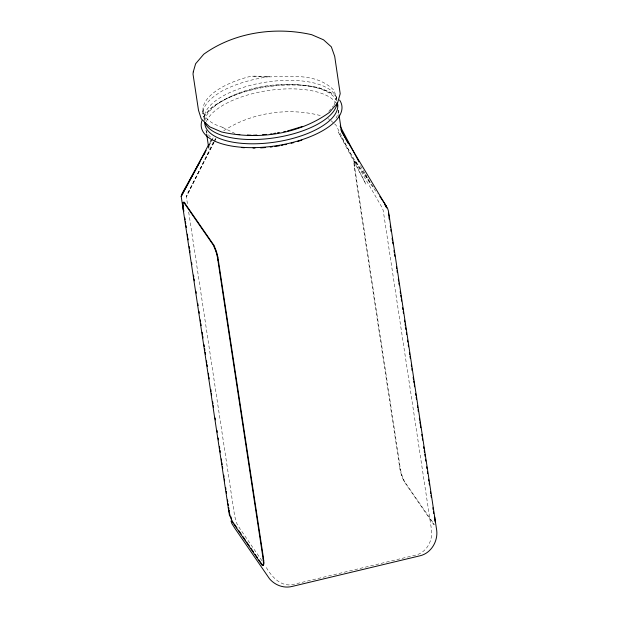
<?xml version="1.0" encoding="UTF-8"?>
<svg xmlns="http://www.w3.org/2000/svg" width="618" height="618" viewBox="0 0 618 618"><rect width="100%" height="100%" fill="white"/><g stroke="black" fill="none" stroke-linecap="round" stroke-linejoin="round"><path stroke-width="0.46" stroke-dasharray="3.09 2.32" d="M353.998 163.7L354.129 162.163L354.902 161.244L354.423 163.6L354.84 168.359L400.449 469.386L401.916 475.25L404.442 481.36L434.153 524.342L433.728 524.443L404.017 481.461L401.491 475.35L400.016 469.487L354.415 168.459L353.998 163.7L354.423 163.6M209.232 146.319L210.947 140.371L209.147 143.762M334.168 105.06L336.37 97.412L334.044 90.321C312.391 68.606 278.919 79.761 251.928 76.068L269.718 76.578C253.195 78.926 236.887 83.245 222.032 91.008C213.426 96.393 203.67 102.974 202.418 113.944L202.951 109.687L204.62 120.765M213.318 142.047L186.373 196.756L187.524 204.38M214.075 142.171L186.373 196.756L187.069 194.33L214.029 142.179M214.508 141.313L216.238 137.907L214.678 139.73M214.469 141.321L216.238 137.907M203.67 116.98L211.804 107.462C242.333 85.469 283.415 79.668 319.707 87.918L332.306 93.689M328.784 111.348L333.565 105.755M223.731 130.753C251.85 112.383 288.93 107.107 321.252 115.798M373.326 186.976L356.138 161.931L355.01 161.306L377.196 193.334M354.129 162.163L354.554 162.063M355.705 162.032L356.138 161.931M354.099 165.848L354.523 165.74M354.415 168.459L354.84 168.359M399.506 466.582L399.931 466.482M400.016 469.487L400.449 469.386M400.696 472.476L401.128 472.376M401.491 475.35L401.916 475.25M402.349 477.923L402.774 477.814M403.206 480.001L403.639 479.9M404.017 481.461L404.442 481.36M433.033 523.716L433.457 523.608M354.469 161.352L355.435 161.205M433.728 524.443L434.261 524.396M327.965 118.702L329.641 119.428M222.557 127.393L236.988 134.461M331.055 120.703L333.874 123.252M334.585 123.886L335.991 125.16L365.941 184.187L338.2 131.897L382.48 208.274L383.214 210.514L431.526 529.935C432.894 540.449 426.752 552.276 416.045 555.01L294.322 584.188C281.012 588.081 270.715 575.961 265.23 565.532M261.978 560.796L239.745 528.421L236.941 523.77L234.678 516.177L188.683 212.013M360.495 165.655L370.213 183.16L364.373 172.09M336.37 97.412L336.756 99.962M338.301 110.189L338.857 113.89M206.088 130.429L206.505 133.202M204.241 120.062A67.153 28.165 -8.6 0 1 266.204 82.117A67.153 28.165 -8.6 0 1 337.011 99.807M222.696 127.316A67.285 28.219 -8.6 0 1 251.889 76.006M203.585 116.98A71.062 29.811 -8.6 0 1 267.81 86.752A71.062 29.811 -8.6 0 1 337.25 97.32M338.448 110.166A67.153 28.165 -8.6 0 1 334.794 119.946M210.522 137.034A67.153 28.165 -8.6 0 1 205.964 130.398M206.389 121.653A67.153 28.165 -8.6 0 1 268.93 90.421A67.153 28.165 -8.6 0 1 336.138 103.059M204.844 120.819A67.153 28.165 -8.6 0 1 267.664 86.257A67.153 28.165 -8.6 0 1 336.887 101.367M213.14 137.806L209.487 144.504L213.14 137.806"/><path stroke-width="0.93" d="M183.152 209.502L182.735 204.743L182.858 203.214L183.631 202.295M262.998 565.447L263.469 563.098L263.052 558.34L217.451 257.312L215.976 251.441L213.457 245.338L183.747 202.349L184.172 202.248L213.882 245.23L216.408 251.341L217.876 257.204L263.484 558.232L263.901 562.99L263.423 565.346L262.457 565.493L261.762 564.759L232.747 522.504L230.228 516.401L228.235 507.633M208.691 144.612L181.19 196.393L229.502 515.814M199.908 162.078L181.19 196.393L181.924 193.843L206.149 150.352M204.01 154.546L204.921 152.87M287.385 131.031L302.488 126.458M182.858 203.214L183.291 203.113M184.442 203.083L184.867 202.982M182.735 204.743L183.16 204.643L183.229 206.072M182.835 206.891L183.26 206.791M213.457 245.338L213.882 245.23M386.389 207.826L386.814 207.725L385.956 205.647L384.72 204.288L386.103 207.138M214.261 246.791L214.685 246.69M385.524 205.748L385.956 205.647M215.118 248.876L215.551 248.776M215.976 251.441L216.408 251.341M216.771 254.322L217.204 254.214M217.451 257.312L217.876 257.204M217.969 260.209L218.393 260.108M228.753 510.53L229.178 510.429M230.228 516.401L230.653 516.3L231.511 518.865L231.086 518.965M231.943 521.051L233.179 522.403L232.747 522.504M263.052 558.34L263.484 558.232M434.323 517.289L434.748 517.189L435.165 521.947M263.376 560.951L263.801 560.85M434.639 519.9L435.064 519.8M263.469 563.098L263.901 562.99M261.762 564.759L262.194 564.659M263.345 564.628L263.77 564.528M262.457 565.493L263.423 565.346M270.213 134.137L272.02 133.812M273.828 133.488L275.636 133.156M277.443 132.831L279.251 132.507M283.77 131.688L285.578 131.356M183.206 202.395L184.172 202.248M253.025 135.311L256.841 135.048M262.573 134.662L266.397 134.4M236.988 134.461L239.823 134.608M247.362 135.01L251.14 135.211M379.776 196.362L385.145 204.187M234.253 523.971L236.941 527.88M238.548 530.229L241.236 534.137M242.851 536.486L245.531 540.402M246.613 541.963L249.293 545.879M250.908 548.228L253.596 552.137M255.203 554.485L257.358 557.614M258.965 559.962L261.653 563.879M347.996 143.152L340.943 129.71M340.093 126.095L358.973 161.87M231.008 520.974L231.835 523.516L234.747 528.143L269.564 578.842C275.118 585.269 283.793 588.537 292.136 586.436L420.263 555.721C431.24 553.017 438.069 541.198 436.702 530.298L388.398 210.877L387.625 208.513L341.522 131.479L338.996 114.817M388.467 213.171L389.657 219.058L389.232 219.166L388.977 217.714M228.668 507.532L228.923 508.977M390.244 225.833L390.53 227.733M390.815 229.641L391.109 231.541M392.113 238.216L392.399 240.116M392.693 242.024L392.978 243.925M393.983 250.591L394.276 252.499M394.562 254.407L394.848 256.308M396.432 266.783L396.725 268.691M397.011 270.599L397.297 272.499M398.309 279.166L398.595 281.074M398.88 282.982L399.174 284.883M400.178 291.549L400.472 293.457M400.758 295.358L401.043 297.266M401.329 299.174L401.623 301.074M402.627 307.741L402.921 309.649M403.206 311.557L403.492 313.457M404.504 320.124L404.79 322.032M405.076 323.932L405.369 325.841M405.655 327.749L405.941 329.649M406.374 332.507L406.659 334.415M407.525 340.132L407.818 342.032M408.251 344.89L408.537 346.798M409.402 352.507L409.688 354.415M409.973 356.323L410.267 358.224M411.271 364.89L411.557 366.798M411.851 368.707L412.136 370.607M413.148 377.274L413.434 379.182M413.72 381.082L414.006 382.99M414.299 384.898L414.585 386.798M415.597 393.465L415.883 395.373M416.169 397.281L416.455 399.182M417.467 405.848L417.753 407.756M418.046 409.657L418.332 411.565M419.336 418.231L419.63 420.14M419.916 422.04L420.201 423.948M420.495 425.848L420.781 427.756M421.785 434.423L422.079 436.331M422.364 438.232L422.65 440.14M423.662 446.806L423.948 448.714M424.234 450.615L424.527 452.523M424.813 454.423L425.099 456.331M425.532 459.189L425.817 461.098M426.683 466.806L426.976 468.714M427.409 471.573L427.695 473.473M428.56 479.189L428.846 481.098M429.131 482.998L429.425 484.906M430.429 491.573L430.723 493.481M431.009 495.381L431.294 497.289M432.878 507.764L433.172 509.672M433.457 511.573L433.743 513.481M337.142 102.518L337.652 105.925M206.644 134.129L208.745 148.019M183.577 209.402L183.863 211.31M184.875 217.976L185.161 219.877M185.446 221.785L185.74 223.693M186.026 225.593L186.312 227.501M187.324 234.168L187.609 236.068M187.895 237.976L188.189 239.884M189.193 246.551L189.487 248.451M189.772 250.36L190.058 252.26M191.642 262.743L191.935 264.643M193.519 275.126L193.805 277.026M194.091 278.934L194.384 280.835M195.968 291.317L196.254 293.218M197.837 303.701L198.123 305.601M198.988 311.317L199.282 313.226M200.286 319.892L200.572 321.793M200.865 323.701L201.151 325.609M202.163 332.275L202.449 334.176M202.735 336.084L203.021 337.984M204.033 344.659L204.319 346.559M204.612 348.467L204.898 350.367M205.184 352.275L205.47 354.184M206.482 360.85L206.767 362.751M207.061 364.659L207.347 366.559M208.351 373.233L208.645 375.134M208.93 377.042L209.216 378.942M210.8 389.425L211.093 391.325M211.379 393.233L211.665 395.134M212.677 401.808L212.963 403.709M213.249 405.617L213.542 407.517M215.126 418L215.412 419.9M216.995 430.375L217.289 432.283M218.146 438L218.44 439.9M219.444 446.575L219.738 448.475M220.023 450.383L220.309 452.283M221.321 458.95L221.607 460.858M221.893 462.766L222.186 464.666M222.472 466.575L222.758 468.475M223.77 475.149L224.056 477.05M224.342 478.958L224.635 480.858M225.64 487.525L225.925 489.433M226.219 491.341L226.505 493.241M227.509 499.908L227.803 501.816M228.088 503.724L228.374 505.624M336.91 104.164A67.153 28.165 -8.6 0 1 273.256 138.015A67.153 28.165 -8.6 0 1 204.998 122.766M339.56 100.039A71.062 29.811 -8.6 0 1 275.775 145.84A71.062 29.811 -8.6 0 1 201.924 120.626M301.862 140.124A67.153 28.165 -8.6 0 1 297.474 141.53M293.859 142.573A67.153 28.165 -8.6 0 1 291.117 143.291M286.636 144.349A67.153 28.165 -8.6 0 1 284.852 144.736M283.052 145.099A67.153 28.165 -8.6 0 1 281.244 145.446M279.421 145.771A67.153 28.165 -8.6 0 1 274.863 146.489M272.144 146.86A67.153 28.165 -8.6 0 1 270.236 147.084M265.423 147.555A67.153 28.165 -8.6 0 1 260.618 147.872M254.979 148.05A67.153 28.165 -8.6 0 1 253.025 148.057M244.38 147.756A67.153 28.165 -8.6 0 1 241.607 147.524M337.652 104.063A67.153 28.165 -8.6 0 1 273.511 142.333A67.153 28.165 -8.6 0 1 204.736 122.48M193.287 71.843L193.009 74.044L198.486 110.243L201.275 118.872L209.687 126.837L221.545 131.951C257.837 140.209 298.919 134.407 329.44 112.414L337.582 102.889L340.201 93.712L334.709 56.392L331.333 46.837L323.508 39.799L311.65 34.685C275.358 26.427 234.284 32.229 203.755 54.222L195.612 63.747L193.287 71.843"/></g></svg>
